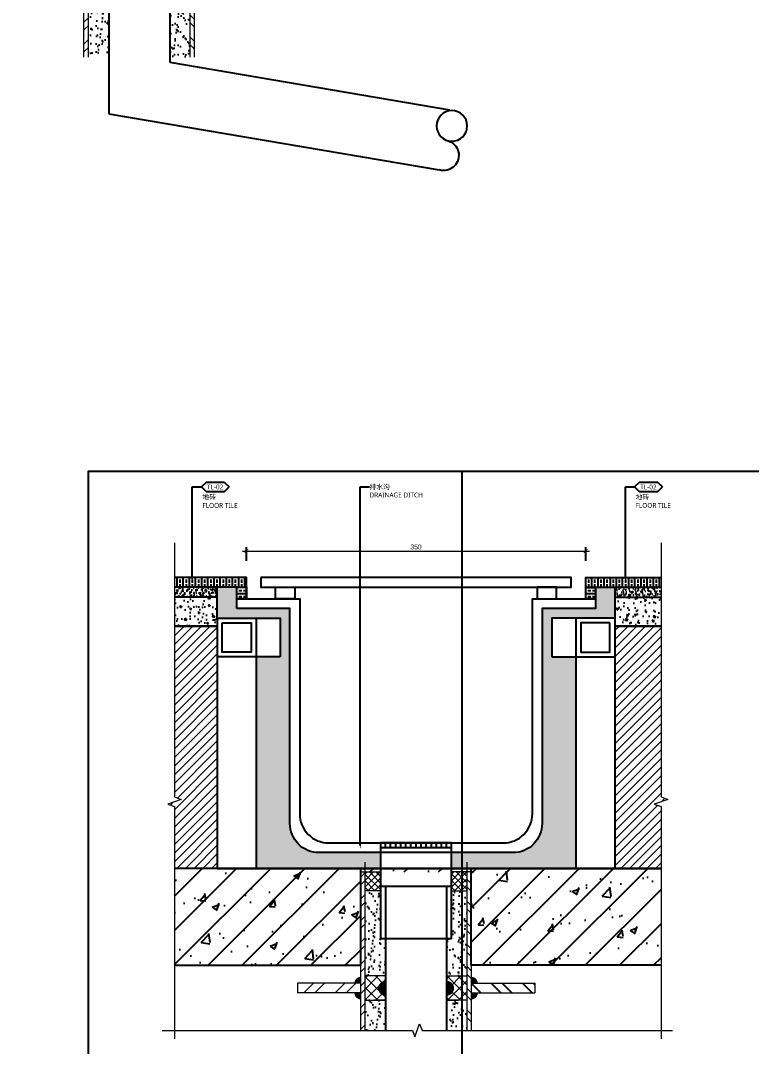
# Model space of a CAD drawing. Header units: millimetres. Extents: x 6321 to 61876, y 123 to 15211.
# Drawn here: x 44949 to 45703, y 8635 to 9694 of the extents above; entities that cross this region are included whole.
import ezdxf
from ezdxf import colors
from ezdxf.entities.mleader import LeaderData, LeaderLine
from ezdxf.enums import TextEntityAlignment as Align
from ezdxf.math import Vec2, Vec3
from ezdxf.xclip import XClip

# ---------------------------------------------------------------- set-up
doc = ezdxf.new("R2010")
doc.units = ezdxf.units.MM
doc.header["$XCLIPFRAME"] = 0
doc.linetypes.add('DASH', pattern=[0.35, 0.25, -0.1])
doc.linetypes.add('HIDDEN', pattern=[9.525, 6.35, -3.175])
doc.layers.get('Defpoints').update_dxf_attribs({"color": 250})
for name, color, linetype, lineweight in [('_ACM-A-ANNO-DIMS', 2, 'Continuous', 13), ('_ACM-A-ANNO-DIMS @ 2', 2, 'Continuous', 13), ('_ACM-A-DETL-PATT', 8, 'Continuous', 0)]:
    doc.layers.add(name, color=color, linetype=linetype, lineweight=lineweight)
for name, color, linetype in [('A Detail Xthin', 250, 'Continuous'), ('I-DETL-LW01', 1, 'Continuous'), ('I-DETL-LW02', 2, 'Continuous'), ('JEL-35HEAVY', 100, 'Continuous'), ('WALL TYPE$0$G-ANNO-NOTE-CH', 7, 'Continuous')]:
    doc.layers.add(name, color=color, linetype=linetype)
doc.styles.add('Arial', font='ARIALUNI.ttf')
doc.styles.add('Arial_1', font='arial.ttf', dxfattribs={"height": 75})
doc.styles.add('WALL TYPE$0$Aecom Chinese', font='Microsoft YaHei.ttf')
doc.dimstyles.new('Aec-Arch-M-2', dxfattribs={"dimscale": 2, "dimtxt": 2.5, "dimasz": 2, "dimexe": 2, "dimexo": 2, "dimgap": 0.8, "dimtad": 1, "dimdec": 0, "dimrnd": 1, "dimzin": 3, "dimdsep": 46, "dimtxsty": 'Arial', "dimblk": 'WALL TYPE$0$_ArchTick', "dimcen": 2.5, "dimdle": 2, "dimclrd": 256, "dimclre": 256, "dimclrt": 256, "dimazin": 2, "dimtfac": 0.75, "dimtdec": 0, "dimtix": 1, "dimtmove": 2, "dimatfit": 2, "dimfxl": 5, "dimfxlon": 1, "dimtolj": 1, "dimtzin": 0, "dimlwd": -1, "dimarcsym": 0})
pattern_1 = [(127.5, (-212726.366, 150062.06), (-11.5609426, -0.37796015), [0, -9.12, 0, -10.2, 0, -9.75]), (97.5, (-212726.366, 150062.06), (-16.9328764, 10.6186602), [0, -4.92, 0, -8.22, 0, -3.15]), (57.5, (-212726.366, 150054.68), (-0.03395432, 18.68485117), [0, -3, 0, -10.8, 0, -14.1]), (47.5, (-212726.366, 150054.68), (-5.2660534, 18.0367596), [0, -1.5, 0, -7.08, 0, -8.1])]
pattern_2 = [(45, (11994.8695, -17390.888), (-4.4901281, 4.4901281), [])]
pattern_3 = [(320, (44869.611, 8968.895), (-1.5939, -18.21847), [1.905, -20.955]), (265, (44869.61, 8968.895), (19.1057, 3.52434), [1.524, -16.76406]), (10.4514, (44869.478, 8967.377), (17.51178, -14.69412), [1.619, -17.80902]), (316.1842, (44874.69, 8968.895), (-4.2042, -27.1079), [2.8575, -31.4325]), (6.6356, (44874.34, 8966.636), (24.7426, -23.7404), [2.4285, -26.7136]), (261.184, (44874.69, 8968.895), (24.7426, -23.7404), [2.286, -25.146]), (291, (44873.421, 8966.355), (-10.22652, -15.16144), [1.905, -20.955]), (236, (44873.42, 8966.355), (18.4188, -6.1802), [1.524, -16.764]), (341.4514, (44872.569, 8965.092), (8.19228, -21.34164), [1.619, -17.809]), (307.5, (44869.611, 8968.895), (8.455504, -0.30886), [0, -16.5608, 0, -17.018, 0, -16.8275]), (277.5, (44869.611, 8968.895), (10.01806, -6.68197), [0, -9.7028, 0, -16.1798, 0, -6.4135]), (237.5, (44869.611, 8974.559), (-0.572874, -13.55906), [0, -6.35, 0, -19.812, 0, -26.289]), (227.5, (44869.611, 8977.099), (2.54265, -14.81292), [0, -8.255, 0, -13.1572, 0, -18.669])]
pattern_4 = [(307.5, (28539.702, 28773.727), (4.8941324, 0.1600031), [0, -3.8608, 0, -4.318, 0, -4.1275]), (277.5, (28539.702, 28773.727), (7.168251, -4.4952328), [0, -2.0828, 0, -3.4798, 0, -1.3335]), (237.5, (28539.702, 28776.851), (0.01437185, -7.9099237), [0, -1.27, 0, -4.572, 0, -5.969]), (227.5, (28539.702, 28776.851), (2.2292932, -7.6355645), [0, -0.635, 0, -2.9972, 0, -3.429])]

# ---------------------------------------------------------------- blocks, each defined once
blk = doc.blocks.new('SDFSD')
at = {"lineweight": 5}
h = blk.add_hatch(dxfattribs=at)
h.set_pattern_fill('STEEL', color=8, scale=10, angle=270, style=0)
h.set_pattern_definition([(225, (191582.292, 150062.06), (-11.2253202, 11.2253202), []), (225, (191574.355, 150062.06), (-11.2253202, 11.2253202), [])])
h.paths.add_polyline_path([(-6470.2, 27791.1), (-6465.7, 27791.1), (-6465.7, 28011.1), (-6470.2, 28011.1)])
h = blk.add_hatch(dxfattribs=at)
h.set_pattern_fill('ANSI37', color=8, scale=3, angle=90, style=0)
h.set_pattern_definition([(135, (-128896.951, -167413.312), (-3.36759605, -3.36759605), []), (225, (-128896.951, -167413.312), (3.36759605, -3.36759605), [])])
h.paths.add_polyline_path([(-6465.7, 28011.1), (-6465.7, 27991.8), (-6449.7, 27991.8), (-6449.7, 28011.1)])
h = blk.add_hatch(dxfattribs=at)
h.set_pattern_fill('ANSI37', color=8, scale=3, angle=90, style=0)
h.set_pattern_definition([(45, (116070.587, -167413.312), (3.36759605, -3.36759605), []), (315, (116070.587, -167413.312), (-3.36759605, -3.36759605), [])])
h.paths.add_polyline_path([(-6376.7, 28011.1), (-6376.7, 27991.8), (-6360.7, 27991.8), (-6360.7, 28011.1)])
h = blk.add_hatch(dxfattribs=at)
h.set_pattern_fill('STEEL', color=8, scale=10, angle=270, style=0)
h.set_pattern_definition([(315, (-204408.656, 150062.06), (11.2253202, 11.2253202), []), (315, (-204400.718, 150062.06), (11.2253202, 11.2253202), [])])
h.paths.add_polyline_path([(-6360.7, 27791.1), (-6356.2, 27791.1), (-6356.2, 28011.1), (-6360.7, 28011.1)])
h = blk.add_hatch()
h.set_pattern_fill('砂灰土', color=8, scale=3, angle=90, style=0)
h.set_pattern_definition(pattern_1)
h.paths.add_polyline_path([(-6465.7, 27903.8), (-6444.7, 27903.8), (-6444.7, 27942.1), (-6449.7, 27942.1), (-6449.7, 27991.8), (-6465.7, 27991.8)])
h.paths.add_polyline_path([(-6465.7, 27791.1), (-6444.7, 27791.1), (-6444.7, 27878.8), (-6456.7, 27878.8), (-6465.7, 27878.8)])
h = blk.add_hatch()
h.set_pattern_fill('砂灰土', color=8, scale=3, angle=90, style=0)
h.set_pattern_definition(pattern_1)
h.paths.add_polyline_path([(-6360.7, 27991.8), (-6376.7, 27991.8), (-6376.7, 27942.1), (-6381.7, 27942.1), (-6381.7, 27903.8), (-6360.7, 27903.8)])
h.paths.add_polyline_path([(-6381.7, 27791.1), (-6360.7, 27791.1), (-6360.7, 27878.8), (-6381.7, 27878.8)])
h = blk.add_hatch(dxfattribs=at)
h.set_pattern_fill('ANSI37', color=8, scale=5, angle=90, style=0)
h.set_pattern_definition([(135, (-130501.1356, -161615.404), (-5.61266008, -5.61266008), []), (225, (-130501.1356, -161615.404), (5.61266008, -5.61266008), [])])
h.paths.add_polyline_path([(-6448.5, 27891.1, -0.414214), (-6444.7, 27894.9), (-6444.7, 27903.8), (-6465.7, 27903.8), (-6465.7, 27878.8), (-6444.7, 27878.8), (-6444.7, 27887.3, -0.414214)])
h = blk.add_hatch(dxfattribs=at)
h.set_pattern_fill('ANSI37', color=8, scale=5, angle=90, style=0)
h.set_pattern_definition([(45, (117674.772, -161615.404), (5.61266008, -5.61266008), []), (315, (117674.772, -161615.404), (-5.61266008, -5.61266008), [])])
h.paths.add_polyline_path([(-6377.8, 27891.1, 0.414214), (-6381.7, 27894.9), (-6381.7, 27903.8), (-6360.7, 27903.8), (-6360.7, 27878.8), (-6381.7, 27878.8), (-6381.7, 27887.3, 0.414214)])
at = {"linetype": 'DASH'}
h = blk.add_hatch(dxfattribs=at)
h.set_pattern_fill('STEEL', color=8, scale=14.285714, angle=180, style=0)
h.set_pattern_definition([(225, (-181915.998, -239669.727), (16.0361716, -16.0361716), []), (225, (-181915.998, -239681.067), (16.0361716, -16.0361716), [])])
h.paths.add_polyline_path([(-6470.2, 27886.3), (-6470.2, 27896.3), (-6535.7, 27896.3), (-6535.7, 27886.3)])
at = {"lineweight": 5}
h = blk.add_hatch(dxfattribs=at)
h.set_pattern_fill('STEEL', color=8, scale=14.285714, angle=180, style=0)
h.set_pattern_definition([(315, (169089.635, -239669.727), (-16.0361716, -16.0361716), []), (315, (169089.635, -239681.067), (-16.0361716, -16.0361716), [])])
h.paths.add_polyline_path([(-6356.2, 27886.3), (-6356.2, 27896.3), (-6290.7, 27896.3), (-6290.7, 27886.3)])
at = {"color": 8}
for p, q in [((-6449.7, 28041.1, 0), (-6376.7, 28041.1, 0)), ((-6449.7, 27996.1, 0), (-6449.7, 28041.1, 0)), ((-6444.7, 28036.1, 0), (-6444.7, 28041.1, 0)), ((-6439.4, 28036.1, 0), (-6439.4, 28041.1, 0)), ((-6434.2, 28036.1, 0), (-6434.2, 28041.1, 0)), ((-6428.9, 28036.1, 0), (-6428.9, 28041.1, 0)), ((-6423.7, 28036.1, 0), (-6423.7, 28041.1, 0)), ((-6418.4, 28036.1, 0), (-6418.4, 28041.1, 0)), ((-6413.2, 28036.1, 0), (-6413.2, 28041.1, 0)), ((-6407.9, 28036.1, 0), (-6407.9, 28041.1, 0)), ((-6402.7, 28036.1, 0), (-6402.7, 28041.1, 0)), ((-6397.4, 28036.1, 0), (-6397.4, 28041.1, 0)), ((-6392.2, 28036.1, 0), (-6392.2, 28041.1, 0)), ((-6386.9, 28036.1, 0), (-6386.9, 28041.1, 0)), ((-6381.7, 28036.1, 0), (-6381.7, 28041.1, 0)), ((-6376.7, 27996.1, 0), (-6376.7, 28041.1, 0)), ((-6449.7, 28036.1, 0), (-6376.7, 28036.1, 0)), ((-6449.7, 27942.1, 0), (-6449.7, 27996.1, 0)), ((-6449.7, 27996.1, 0), (-6376.7, 27996.1, 0)), ((-6444.7, 27996.1, 0), (-6444.7, 27942.1, 0)), ((-6381.7, 27996.1, 0), (-6381.7, 27942.1, 0)), ((-6376.7, 27942.1, 0), (-6376.7, 27996.1, 0)), ((-6449.7, 27942.1, 0), (-6376.7, 27942.1, 0)), ((-6444.7, 27942.1), (-6444.7, 27785.8)), ((-6381.7, 27942.1), (-6381.7, 27732.6, 0)), ((-6444.7, 27785.8, 0), (-6733.3, 27736.7, 0)), ((-6381.7, 27732.6, 0), (-6722.7, 27674.6, 0))]:
    blk.add_line(p, q, dxfattribs=at)
at = {"color": 8, "lineweight": 5}
for p, q in [((-6470.2, 28031.1), (-6449.7, 28031.1)), ((-6470.2, 28011.1), (-6465.7, 28011.1)), ((-6470.2, 27896.3), (-6535.7, 27896.3)), ((-6535.7, 27896.3), (-6535.7, 27886.3)), ((-6356.2, 27896.3), (-6290.7, 27896.3)), ((-6290.7, 27896.3), (-6290.7, 27886.3)), ((-6470.2, 27886.3), (-6535.7, 27886.3)), ((-6356.2, 27886.3), (-6290.7, 27886.3)), ((-6444.7, 27878.8), (-6456.7, 27878.8)), ((-6381.7, 27878.8), (-6369.7, 27878.8))]:
    blk.add_line(p, q, dxfattribs=at)
at = {"color": 8, "lineweight": 5, "elevation": 0}
for points in [[(-6465.7, 27791.1), (-6465.7, 28021.1)], [(-6360.7, 27791.1), (-6360.7, 28021.1)], [(-6470.2, 27791.1), (-6470.2, 28011.1)], [(-6356.2, 28011.1), (-6360.7, 28011.1)], [(-6356.2, 27791.1), (-6356.2, 28011.1)], [(-6465.7, 27878.8), (-6444.7, 27878.8), (-6444.7, 27903.8), (-6465.7, 27903.8)], [(-6360.7, 27878.8), (-6381.7, 27878.8), (-6381.7, 27903.8), (-6360.7, 27903.8)]]:
    blk.add_lwpolyline(points, dxfattribs=at)
for points in [[(-6449.7, 28011.1), (-6449.7, 27991.8), (-6465.7, 27991.8), (-6465.7, 28011.1)], [(-6376.7, 28011.1), (-6376.7, 27991.8), (-6360.7, 27991.8), (-6360.7, 28011.1)]]:
    blk.add_lwpolyline(points, close=True, dxfattribs=at)
for points, const_width in [([(-6470.2, 27899.6, 0.414214), (-6473.5, 27896.3)], 6.62), ([(-6356.2, 27899.6, -0.414214), (-6352.9, 27896.3)], 6.62), ([(-6444.7, 27894.9, 0.414214), (-6448.5, 27891.1)], 7.68), ([(-6444.7, 27887.3, -0.414214), (-6448.5, 27891.1)], 7.68), ([(-6381.7, 27894.9, -0.414214), (-6377.8, 27891.1)], 7.68), ([(-6381.7, 27887.3, 0.414214), (-6377.8, 27891.1)], 7.68), ([(-6470.2, 27882.9, -0.414214), (-6473.5, 27886.3)], 6.62), ([(-6356.2, 27882.9, 0.414214), (-6352.9, 27886.3)], 6.62)]:
    blk.add_lwpolyline(points, format="xyb", dxfattribs=dict(at, const_width=const_width))
at = {"color": 8}
blk.add_circle((-6735.7, 27720, 0), 15.8, dxfattribs=at)
blk.add_arc((-6727.1, 27689.7, 0), 15.7, 105.957, 285.957, dxfattribs=at)
blk = doc.blocks.new('WALL TYPE$0$_ArchTick')
at = {"color": 0, "linetype": 'ByBlock', "const_width": 0.15}
blk.add_lwpolyline([(-0.5, -0.5), (0.5, 0.5)], dxfattribs=at)
blk = doc.blocks.new('*D136')
at = {"layer": '_ACM-A-ANNO-DIMS', "ltscale": 2, "transparency": 16777216}
blk.add_line((45178.3, 9146.3), (45536.3, 9146.3), dxfattribs=at)
at = {"layer": '_ACM-A-ANNO-DIMS', "linetype": 'Continuous', "lineweight": -2, "ltscale": 2, "transparency": 16777216}
for p, q in [((45182.3, 9136.3), (45182.3, 9150.3)), ((45532.3, 9136.3), (45532.3, 9150.3))]:
    blk.add_line(p, q, dxfattribs=at)
at = {"layer": 'Defpoints', "color": 0, "linetype": 'Continuous', "ltscale": 2, "transparency": 16777216}
for p in [(45532.3, 9146.3), (45182.3, 9118.9), (45532.3, 9118.9)]:
    blk.add_point(p, dxfattribs=at)
at = {"layer": '_ACM-A-ANNO-DIMS', "linetype": 'Continuous', "ltscale": 2, "transparency": 16777216, "xscale": 4, "yscale": 4, "zscale": 4, "rotation": 180}
blk.add_blockref('WALL TYPE$0$_ArchTick', (45182.3, 9146.3), dxfattribs=at)
at = {"layer": '_ACM-A-ANNO-DIMS', "linetype": 'Continuous', "ltscale": 2, "transparency": 16777216, "xscale": 4, "yscale": 4, "zscale": 4}
blk.add_blockref('WALL TYPE$0$_ArchTick', (45532.3, 9146.3), dxfattribs=at)
at = {"layer": '_ACM-A-ANNO-DIMS', "linetype": 'Continuous', "ltscale": 2, "transparency": 16777216, "insert": (45357.3, 9150.5), "char_height": 5, "attachment_point": 5, "style": 'Arial'}
blk.add_mtext('\\A1;350', dxfattribs=at)
blk = doc.blocks.new('WHA12202707')
at = {"transparency": 16777216}
for p, q in [((2.38, 2.38), (0, 0)), ((2.38, -2.38), (0, 0)), ((11.91, 2.38), (2.38, 2.38)), ((11.91, 2.38), (14.29, 0)), ((11.91, -2.38), (14.29, 0)), ((2.38, -2.38), (11.91, -2.38))]:
    blk.add_line(p, q, dxfattribs=at)
at = {"transparency": 16777216, "style": 'WALL TYPE$0$Aecom Chinese'}
blk.add_attdef('英文2', (0.49, -14.58), '', height=2.5, dxfattribs=at)
at = {"layer": 'WALL TYPE$0$G-ANNO-NOTE-CH', "transparency": 16777216, "style": 'WALL TYPE$0$Aecom Chinese'}
blk.add_attdef('编号', text='', height=2.5, dxfattribs=at).set_placement((7.1, 0), align=Align.MIDDLE)
for tag, p in [('中文', (0.54, -5.18)), ('英文', (0.49, -9.51))]:
    blk.add_attdef(tag, text='', height=2.5, dxfattribs=at).set_placement(p, align=Align.MIDDLE_LEFT)

msp = doc.modelspace()

# ---------------------------------------------------------------- hatches: boundary and pattern name
at = {"layer": '_ACM-A-DETL-PATT'}
h = msp.add_hatch(dxfattribs=at)
h.set_pattern_fill('ANSI31', color=256, scale=2)
h.set_pattern_definition(pattern_2)
h.paths.add_polyline_path([(45108.1, 8882.6), (45108.1, 8818.9), (45152.3, 8818.9), (45152.3, 9068.9), (45108.1, 9068.9), (45108.1, 8892.6), (45114.9, 8890.1), (45101.2, 8885.1)])
h = msp.add_hatch(dxfattribs=at)
h.set_pattern_fill('ANSI31', color=256, scale=2)
h.set_pattern_definition(pattern_2)
h.paths.add_polyline_path([(45610, 8892.6), (45610, 9068.9), (45562.3, 9068.9), (45562.3, 8818.9), (45610, 8818.9), (45610, 8882.6), (45603.1, 8885.1), (45616.9, 8890.1)])
at = {"layer": 'A Detail Xthin'}
h = msp.add_hatch(dxfattribs=at)
h.set_pattern_fill('BRASS', color=256, angle=90)
h.set_pattern_definition([(90, (44869.611, 9108.895), (-6.35, 4e-16), []), (90, (44866.436, 9108.895), (-6.35, 4e-16), [3.175, -1.5875])])
h.paths.add_polyline_path([(45108.1, 9118.9), (45108.1, 9108.9), (45182.3, 9108.9), (45182.3, 9118.9)])
h = msp.add_hatch(dxfattribs=at)
h.set_pattern_fill('BRASS', color=256, angle=90)
h.set_pattern_definition([(90, (45532.3366, 9108.895), (-6.35, 4e-16), []), (90, (45529.1616, 9108.895), (-6.35, 4e-16), [3.175, -1.5875])])
h.paths.add_polyline_path([(45610, 9108.9), (45610, 9118.9), (45532.3, 9118.9), (45532.3, 9108.9)])
h = msp.add_hatch(dxfattribs=at)
h.set_pattern_fill('AR-SAND', color=256, scale=0.1, angle=-90)
h.set_pattern_definition(pattern_4)
h.paths.add_polyline_path([(45108.1, 9108.9), (45108.1, 9098.9), (45152.3, 9098.9), (45152.3, 9108.9)])
h = msp.add_hatch(dxfattribs=at)
h.set_pattern_fill('AR-SAND', color=256, scale=0.1, angle=-90)
h.set_pattern_definition([(307.5, (24902.224, 28623.727), (4.8941324, 0.16000313), [0, -3.8608, 0, -4.318, 0, -4.1275]), (277.5, (24902.224, 28623.727), (7.168251, -4.4952328), [0, -2.0828, 0, -3.4798, 0, -1.3335]), (237.5, (24902.224, 28626.851), (0.01437185, -7.9099237), [0, -1.27, 0, -4.572, 0, -5.969]), (227.5, (24902.224, 28626.851), (2.2292932, -7.6355645), [0, -0.635, 0, -2.9972, 0, -3.429])])
h.paths.add_polyline_path([(45177.3, 9110.1), (45182.3, 9110.1), (45182.3, 9110.3)])
h.paths.add_polyline_path([(45182.3, 9109.6), (45182.3, 9086.9), (45182.3, 9096.9)])
h.paths.add_polyline_path([(45522.3, 9044.8), (45487.3, 9044.8), (45487.3, 8877.1), (45487.3, 9035.5), (45487.3, 9086.9), (45542.3, 9086.9), (45542.3, 9108.8), (45562.3, 9108.8), (45562.3, 9077.1), (45497.3, 9077.1), (45497.3, 9037.1), (45522.3, 9037.1), (45522.3, 8802.1), (45522.3, 8799.2)])
h.paths.add_polyline_path([(45227.3, 9044.8), (45192.3, 9044.8), (45192.3, 9037.1), (45217.3, 9037.1), (45217.3, 9077.1), (45152.3, 9077.1), (45152.3, 9108.9), (45172.3, 9108.9), (45172.3, 9086.9), (45227.3, 9086.9)])
edge = h.paths.add_edge_path()
edge.add_line((45320.8, 8818.2), (45320.8, 8835.2))
edge.add_line((45320.8, 8835.2), (45257.3, 8835.2))
edge.add_arc((45257.3, 8865.2), 30, 180, 270, ccw=False)
edge.add_line((45227.3, 8865.2), (45227.3, 9044.8))
edge.add_line((45227.3, 9044.8), (45192.3, 9044.8))
edge.add_line((45192.3, 9044.8), (45192.3, 8818.2))
edge.add_line((45192.3, 8818.2), (45320.8, 8818.2))
edge = h.paths.add_edge_path()
edge.add_line((45393.8, 8835.2), (45393.8, 8818.2))
edge.add_line((45393.8, 8818.2), (45522.3, 8818.2))
edge.add_line((45522.3, 8818.2), (45522.3, 9044.8))
edge.add_line((45522.3, 9044.8), (45487.3, 9044.8))
edge.add_line((45487.3, 9044.8), (45487.3, 8865.2))
edge.add_arc((45457.3, 8865.2), 30, 270, 360, ccw=False)
edge.add_line((45457.3, 8835.2), (45393.8, 8835.2))
h = msp.add_hatch(dxfattribs=at)
h.set_pattern_fill('BRASS', color=256)
h.set_pattern_definition([(0, (44869.611, 9108.895), (0, 6.35), []), (0, (44869.611, 9112.07), (0, 6.35), [3.175, -1.5875])])
h.paths.add_polyline_path([(45172.3, 9108.9), (45172.3, 9096.9), (45182.3, 9096.9), (45182.3, 9108.9)])
h = msp.add_hatch(dxfattribs=at)
h.set_pattern_fill('BRASS', color=256)
h.set_pattern_definition([(0, (45229.611, 9108.895), (0, 6.35), []), (0, (45229.611, 9112.07), (0, 6.35), [3.175, -1.5875])])
h.paths.add_polyline_path([(45542.3, 9108.9), (45532.3, 9108.9), (45532.3, 9096.9), (45542.3, 9096.9)])
h = msp.add_hatch(dxfattribs=at)
h.set_pattern_fill('AR-SAND', color=256, scale=0.1, angle=-90)
h.set_pattern_definition(pattern_4)
h.paths.add_polyline_path([(45610, 9098.9), (45610, 9108.9), (45562.3, 9108.9), (45562.3, 9098.9)])
h = msp.add_hatch(dxfattribs=at)
h.set_pattern_fill('AR-CONC', color=256, scale=0.1, angle=270)
h.set_pattern_definition(pattern_3)
h.paths.add_polyline_path([(45108.1, 9098.9), (45108.1, 9068.9), (45152.3, 9068.9), (45152.3, 9098.9)])
h = msp.add_hatch(dxfattribs=at)
h.set_pattern_fill('AR-CONC', color=256, scale=0.1, angle=270)
h.set_pattern_definition(pattern_3)
h.paths.add_polyline_path([(45610, 9068.9), (45610, 9098.9), (45562.3, 9098.9), (45562.3, 9068.9)])
h = msp.add_hatch(dxfattribs=at)
h.set_pattern_fill('AN钢筋混凝土SC10', color=256, scale=10, pattern_type=2)
h.set_pattern_definition([(45, (1761089.41, -162284.25), (-17.67766953, 17.67766953), []), (50, (1761089.41, -162284.25), (71.7260183, -6.2752135), [7.5, -82.5]), (355, (1761089.41, -162284.25), (-13.8751334, 75.2192134), [6, -66]), (100.4514, (1761095.39, -162284.774), (57.8509382, 68.9439542), [6.374019, -70.114211]), (46.1842, (1761089.41, -162264.25), (106.724105, -16.5519014), [11.25, -123.75]), (96.6356, (1761098.3, -162265.63), (93.46627, 97.411787), [9.561029, -105.1713]), (351.1842, (1761089.41, -162264.25), (93.4661945, 97.41186), [9, -99]), (21, (1761099.41, -162269.25), (59.6907052, -40.261889), [7.5, -82.5]), (326, (1761099.41, -162269.25), (24.3315332, 72.5150045), [6, -66]), (71.4514, (1761104.385, -162272.606), (84.0222629, 32.2530497), [6.374019, -70.114211]), (37.5, (1761089.41, -162284.25), (1.21598553, 33.2893854), [0, -65.2, 0, -67, 0, -66.25]), (7.5, (1761089.41, -162284.25), (26.30695374, 39.4411712), [0, -38.2, 0, -63.7, 0, -25.25]), (327.5, (1761067.11, -162284.25), (53.3822436, -2.25548717), [0, -25, 0, -78, 0, -103.5]), (317.5, (1761057.11, -162284.25), (58.3186169, 10.0104982), [0, -32.5, 0, -51.8, 0, -73.5])])
h.paths.add_polyline_path([(45610, 8718.9), (45610, 8818.9), (45108.1, 8818.9), (45108.1, 8718.9), (45300.3, 8718.9), (45300.3, 8815.2), (45414.3, 8815.2), (45414.3, 8718.9)])

# ---------------------------------------------------------------- linework, layer by layer
at = {"color": 4}
for points in [[(45300.3, 8818.9), (45108.1, 8818.9)], [(45108.1, 8718.9), (45300.3, 8718.9), (45300.3, 8818.9)], [(45414.3, 8818.9), (45610, 8818.9)], [(45610, 8718.9), (45414.3, 8718.9), (45414.3, 8818.9)]]:
    msp.add_lwpolyline(points, dxfattribs=at)
at = {"layer": '_ACM-A-ANNO-DIMS', "linetype": 'Continuous', "ltscale": 2, "elevation": 3.6}
for points in [[(45108.1, 9154.9), (45108.1, 8892.6), (45114.9, 8890.1), (45101.2, 8885.1), (45108.1, 8882.6), (45108.1, 8643.1)], [(45610, 9154.9), (45610, 8892.6), (45616.9, 8890.1), (45603.1, 8885.1), (45610, 8882.6), (45610, 8643.1)]]:
    msp.add_lwpolyline(points, dxfattribs=at)
at = {"layer": '_ACM-A-ANNO-DIMS', "linetype": 'Continuous', "ltscale": 2}
msp.add_lwpolyline([(45095.6, 8651.8), (45353.5, 8651.8), (45356, 8645), (45361, 8658.7), (45363.5, 8651.8), (45622, 8651.8)], dxfattribs=at)
at = {"layer": 'Defpoints', "color": 251}
msp.add_line((45404.5, 9228.8), (45404.5, 8084.8), dxfattribs=at)
at = {"layer": 'Defpoints', "color": 1}
msp.add_lwpolyline([(46488.6, 8084.8), (45019.4, 8084.8), (45019.4, 9228.8), (46488.6, 9228.8)], close=True, dxfattribs=at)
at = {"layer": 'I-DETL-LW01'}
for p, q in [((45152.3, 9077.1), (45152.3, 9108.9)), ((45562.3, 9108.9), (45562.3, 9063.9)), ((45152.3, 9077.1), (45152.3, 8818.9)), ((45192.3, 9077.1), (45192.3, 8818.9)), ((45522.3, 9077.1), (45522.3, 8818.9)), ((45562.3, 9077.1), (45562.3, 8818.9)), ((45217.3, 9037.1), (45152.3, 9037.1)), ((45497.3, 9037.1), (45562.3, 9037.1)), ((45152.3, 8818.9), (45192.3, 8818.9)), ((45192.3, 8818.9), (45522.3, 8818.9)), ((45562.3, 8818.9), (45522.3, 8818.9))]:
    msp.add_line(p, q, dxfattribs=at)
for points in [[(45197.3, 9118.9), (45197.3, 9108.9), (45517.3, 9108.9), (45517.3, 9118.9)], [(45182.3, 9108.9), (45182.3, 9096.9), (45172.3, 9096.9), (45172.3, 9108.9)], [(45212.5, 9108.9), (45232.3, 9108.9), (45232.3, 9096.9), (45212.5, 9096.9)], [(45502.2, 9108.9), (45482.3, 9108.9), (45482.3, 9096.9), (45502.2, 9096.9)], [(45542.3, 9108.8), (45542.3, 9096.9), (45532.3, 9096.9), (45532.3, 9108.8)], [(45157.3, 9072.1), (45187.3, 9072.1), (45187.3, 9042.1), (45157.3, 9042.1)], [(45557.3, 9072.1), (45527.3, 9072.1), (45527.3, 9042.1), (45557.3, 9042.1)]]:
    msp.add_lwpolyline(points, close=True, dxfattribs=at)
for points in [[(45172.3, 9108.9), (45108.1, 9108.9)], [(45542.3, 9108.9), (45610, 9108.9)], [(45152.3, 9098.9), (45108.1, 9098.9)], [(45562.3, 9098.9), (45610, 9098.9)], [(45152.3, 9077.1), (45217.3, 9077.1), (45217.3, 9037.1)], [(45562.3, 9077.1), (45497.3, 9077.1), (45497.3, 9037.1)], [(45152.3, 9068.9), (45108.1, 9068.9)], [(45108.1, 9068.9), (45152.3, 9068.9)], [(45562.3, 9068.9), (45610, 9068.9)], [(45610, 9068.9), (45562.3, 9068.9)], [(45152.3, 8818.9), (45108.1, 8818.9)], [(45562.3, 8818.8), (45610, 8818.8)]]:
    msp.add_lwpolyline(points, dxfattribs=at)
msp.add_lwpolyline([(45172.3, 9086.9), (45172.3, 9096.9), (45237.3, 9096.9), (45237.3, 9040), (45237.3, 9040), (45237.3, 8875.2, 0.414214), (45267.3, 8845.2), (45447.3, 8845.2, 0.414214), (45477.3, 8875.2), (45477.3, 9033.5), (45477.3, 9037.7), (45477.3, 9096.9), (45542.3, 9096.9), (45542.3, 9086.9), (45487.3, 9086.9), (45487.3, 8865.2, -0.414214), (45457.3, 8835.2), (45257.3, 8835.2, -0.414214), (45227.3, 8865.2), (45227.3, 8877.1), (45227.3, 8877.1), (45227.3, 9086.9)], format="xyb", close=True, dxfattribs=at)
at = {"layer": 'I-DETL-LW01', "linetype": 'HIDDEN', "ltscale": 0.7, "const_width": 2}
msp.add_lwpolyline([(45108.1, 8818.9), (45610, 8818.9)], dxfattribs=at)
at = {"layer": 'I-DETL-LW02'}
for points in [[(45182.3, 9096.9), (45182.3, 9118.9), (45108.1, 9118.9)], [(45532.3, 9096.9), (45532.3, 9118.9), (45610, 9118.9)]]:
    msp.add_lwpolyline(points, dxfattribs=at)

# ---------------------------------------------------------------- block references
at = {"layer": 'JEL-35HEAVY', "color": 8, "extrusion": (0, 0, -1), "zscale": -1}
msp.add_blockref('SDFSD', (-38658.6, -18135.1, 0), dxfattribs=at)
at = {"layer": 'JEL-35HEAVY', "color": 8, "extrusion": (0, 0, -1)}
ref = msp.add_blockref('SDFSD', (-38944.2, -19195.9, 0), dxfattribs=dict(at, zscale=-1))
XClip(ref).set_block_clipping_path([(-6548.5805984682, 27847.7427740557), (-6248.1818827787, 28070.857135659)])

# ---------------------------------------------------------------- dimensions: what is measured, and where the dimension line sits
at = {"layer": '_ACM-A-ANNO-DIMS', "linetype": 'Continuous', "ltscale": 2}
dim = msp.add_linear_dim(base=(45532.3, 9146.3), p1=(45182.3, 9118.9), p2=(45532.3, 9118.9), dimstyle='Aec-Arch-M-2', override={"dimrnd": 5}, dxfattribs=at)
dim.commit()
dim.dimension.update_dxf_attribs({"geometry": '*D136', "text_midpoint": (45357.3, 9150.5)})

# ---------------------------------------------------------------- leaders
at = {"layer": '_ACM-A-ANNO-DIMS @ 2'}
ml = msp.add_multileader_block('Standard', dxfattribs=at)
ml.set_content('WHA12202707', color=256, scale=2)
ml.set_attribute('编号', 'TL-02', width=0)
ml.set_attribute('中文', '地砖', width=0)
ml.set_attribute('英文', 'FLOOR TILE', width=0)
ml.set_attribute('英文2', '', width=0)
ml.set_leader_properties(color=2)
ml.build(insert=Vec2(0, 0))
ml.multileader.update_dxf_attribs({"text_right_attachment_type": 6, "dogleg_length": 0.36, "scale": 2})
ctx = ml.context
ctx.base_point, ctx.scale, ctx.char_height, ctx.landing_gap_size, ctx.plane_origin = Vec3(45135.9, 9212.4), 2, 150, 0.18, Vec3(45126.5, 8869.7)
ctx.right_attachment = 6
notes = []
notes.append((ctx, [(0, (1, 1, 0), (45126.5, 9212.4), (1, 0), 9.48, [(5, [(45126.5, 9114)], 0, [])])]))
ctx.block.insert = Vec3(45135.9, 9212.4)
ml = msp.add_multileader_mtext('Standard', dxfattribs=at)
ml.set_content('{\\fSimHei|b0|i0|c134|p49;排水沟\\P\\fMicrosoft YaHei|b0|i0|c134|p34;DRAINAGE DITCH}', color=256, style='Arial_1')
ml.set_leader_properties(color=2)
ml.build(insert=Vec2(0, 0))
ml.multileader.update_dxf_attribs({"text_left_attachment_type": 2, "dogleg_length": 4.74, "scale": 2})
ctx = ml.context
ctx.base_point, ctx.scale, ctx.char_height, ctx.landing_gap_size, ctx.plane_origin = Vec3(45309.3, 9212.4), 2, 5, 0.006, Vec3(45080.7, 10837.9)
ctx.right_attachment = 6
notes.append((ctx, [(0, (1, 1, 0), (45299.8, 9212.4), (1, 0), 9.48, [(1, [(45299.8, 8839)], 0, [])])]))
ctx.mtext.insert, ctx.mtext.width = Vec3(45309.3, 9215), 147.307
ml = msp.add_multileader_block('Standard', dxfattribs=at)
ml.set_content('WHA12202707', color=256, scale=2)
ml.set_attribute('编号', 'TL-02', width=0)
ml.set_attribute('中文', '地砖', width=0)
ml.set_attribute('英文', 'FLOOR TILE', width=0)
ml.set_attribute('英文2', '', width=0)
ml.set_leader_properties(color=2)
ml.build(insert=Vec2(0, 0))
ml.multileader.update_dxf_attribs({"text_right_attachment_type": 6, "dogleg_length": 0.36, "scale": 2})
ctx = ml.context
ctx.base_point, ctx.scale, ctx.char_height, ctx.landing_gap_size, ctx.plane_origin = Vec3(45582.8, 9212.4), 2, 150, 0.18, Vec3(45573.3, 8869.7)
ctx.right_attachment = 6
notes.append((ctx, [(0, (1, 1, 0), (45573.3, 9212.4), (1, 0), 9.48, [(5, [(45573.3, 9114)], 0, [])])]))
ctx.block.insert = Vec3(45582.8, 9212.4)
for ctx, leaders in notes:
    for number, flags, end, landing, length, lines in leaders:
        leader = LeaderData()
        leader.index, (leader.has_last_leader_line, leader.has_dogleg_vector, leader.attachment_direction) = number, flags
        leader.last_leader_point, leader.dogleg_vector, leader.dogleg_length = Vec3(end), Vec3(landing), length
        for number, points, colour, breaks in lines:
            line = LeaderLine()
            line.index, line.vertices, line.color, line.breaks = number, Vec3.list(points), colors.encode_raw_color(colour), breaks
            leader.lines.append(line)
        ctx.leaders.append(leader)

doc.saveas('drawing.dxf')
